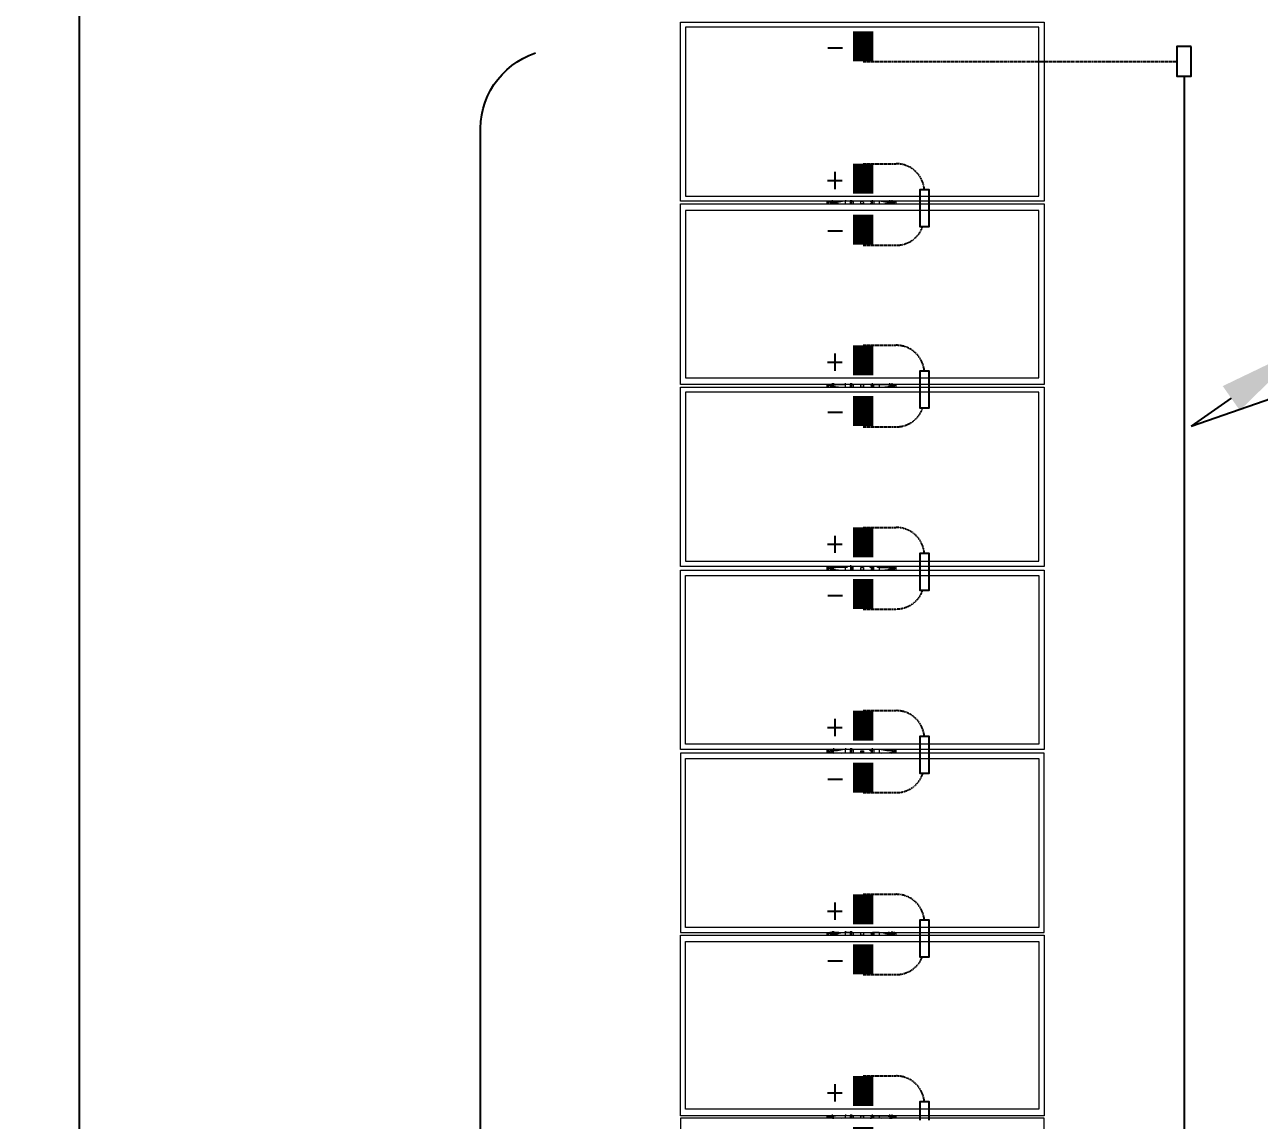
# Model space of a CAD drawing. Header units: feet. Extents: x -13743 to 68376, y -48 to 67763.
# Drawn here: x -226.5 to 81, y 66275.8 to 66548.6 of the extents above; entities that cross this region are included whole.
import ezdxf
from ezdxf import colors
from ezdxf.entities.mleader import LeaderData, LeaderLine
from ezdxf.lldxf.tags import DXFTag
from ezdxf.math import Vec2, Vec3

# ---------------------------------------------------------------- set-up
doc = ezdxf.new("R2010")
doc.units = ezdxf.units.FT
doc.header["$MEASUREMENT"] = 0
doc.linetypes.add('HIDDEN', pattern=[0.375, 0.25, -0.125])
for name, color, linetype in [('E-DC HARNESS-NEG', 170, 'DC HARNESS CABLE'), ('E-HARN-COMP', 8, 'Continuous'), ('E-TRNK-CABL-NEG', 6, 'HIDDEN'), ('E-TRUNK-CABLE-POS', 6, 'HIDDEN'), ('G-ANNO-TEXT', 1, 'Continuous'), ('Polarity-Text', 7, 'Continuous')]:
    doc.layers.add(name, color=color, linetype=linetype)
doc.styles.add('NEI-A', font='arial.ttf')
doc.styles.get("Standard").update_dxf_attribs({"font": 'arial.ttf'})
tags = doc.linetypes.add('DC HARNESS CABLE', pattern='A,0.5,-0.2,["DH",Standard,S=0.1,R=0,X=-0.1,Y=-0.05],-0.2', length=0.9).pattern_tags.tags
tags[6] = DXFTag(74, 10)

# ---------------------------------------------------------------- blocks, each defined once
blk = doc.blocks.new('A$C4742fff2')
at = {"lineweight": 5}
for points in [[(11.8462, 0), (12.0778, 0), (12.0778, 0.4666), (11.8462, 0.4666)], [(12.0812, 0.4666), (12.3128, 0.4666), (12.3128, 0), (12.0812, 0)], [(12.0895, 0.0067), (12.0895, 0.46), (12.3045, 0.46), (12.3045, 0.0067)], [(12.3162, 0.4666), (12.3162, 0), (12.5462, 0), (12.5462, 0.4666)], [(12.3228, 0.46), (12.5395, 0.46), (12.5395, 0.0067), (12.3228, 0.0067)], [(12.7811, 0), (12.5512, 0), (12.5512, 0.4666), (12.7811, 0.4666)], [(12.5578, 0.0067), (12.5578, 0.46), (12.7745, 0.46), (12.7745, 0.0067)], [(13.0161, 0), (12.7861, 0), (12.7861, 0.4666), (13.0161, 0.4666)], [(13.0095, 0.46), (12.7928, 0.46), (12.7928, 0.0067), (13.0095, 0.0067)], [(13.0195, 0.4666), (13.2511, 0.4666), (13.2511, 0), (13.0195, 0)], [(13.2428, 0.46), (13.0278, 0.46), (13.0278, 0.0067), (13.2428, 0.0067)], [(13.2545, 0.4666), (13.4845, 0.4666), (13.4845, 0), (13.2545, 0)], [(13.4778, 0.46), (13.2611, 0.46), (13.2611, 0.0067), (13.4778, 0.0067)], [(12.0795, 0.235), (12.0812, 0.235), (12.0812, 0.2317), (12.0778, 0.2317), (12.0778, 0.2333), (12.0778, 0.235)], [(12.3145, 0.235), (12.3162, 0.235), (12.3162, 0.2317), (12.3128, 0.2317), (12.3128, 0.2333), (12.3128, 0.235)], [(12.5478, 0.235), (12.5495, 0.235), (12.5495, 0.2317), (12.5478, 0.2317), (12.5478, 0.2333), (12.5462, 0.2333), (12.5478, 0.2333)], [(12.7828, 0.235), (12.7845, 0.235), (12.7845, 0.2317), (12.7811, 0.2317), (12.7811, 0.2333), (12.7811, 0.235)], [(13.0178, 0.235), (13.0195, 0.235), (13.0195, 0.2317), (13.0161, 0.2317), (13.0161, 0.2333), (13.0161, 0.235)], [(13.2528, 0.235), (13.2545, 0.235), (13.2545, 0.2333), (13.2528, 0.2317), (13.2511, 0.2317), (13.2511, 0.2333), (13.2511, 0.235)]]:
    blk.add_lwpolyline(points, close=True, dxfattribs=at)
for points in [[(12.0778, 0.2783), (12.0812, 0.2783)], [(12.0828, 0.255), (12.0812, 0.255), (12.0812, 0.265), (12.0795, 0.275), (12.0812, 0.275), (12.0795, 0.275), (12.0795, 0.2733), (12.0812, 0.2733), (12.0812, 0.2717), (12.0812, 0.27)], [(12.0795, 0.2733), (12.0795, 0.27)], [(12.3128, 0.2783), (12.3162, 0.2783)], [(12.3162, 0.27), (12.3162, 0.2717), (12.3145, 0.2733), (12.3145, 0.275), (12.3162, 0.275)], [(12.3178, 0.255), (12.3162, 0.255), (12.3162, 0.2567), (12.3145, 0.265), (12.3145, 0.275)], [(12.3145, 0.2733), (12.3145, 0.27)], [(12.5462, 0.2783), (12.5512, 0.2783)], [(12.5478, 0.275), (12.5495, 0.275), (12.5495, 0.2717), (12.5512, 0.27)], [(12.5478, 0.275), (12.5495, 0.275), (12.5478, 0.275)], [(12.5478, 0.2733), (12.5478, 0.27)], [(12.5528, 0.255), (12.5512, 0.255), (12.5512, 0.2567), (12.5495, 0.265), (12.5495, 0.275)], [(12.7811, 0.2783), (12.7861, 0.2783)], [(12.7861, 0.255), (12.7845, 0.255), (12.7845, 0.265), (12.7828, 0.275), (12.7845, 0.275), (12.7828, 0.275), (12.7845, 0.2733), (12.7845, 0.2717), (12.7845, 0.27)], [(12.7828, 0.2733), (12.7828, 0.27)], [(13.0161, 0.2783), (13.0195, 0.2783)], [(13.0195, 0.27), (13.0195, 0.2717), (13.0195, 0.2733), (13.0178, 0.2733), (13.0178, 0.275), (13.0195, 0.275), (13.0178, 0.275), (13.0195, 0.265), (13.0195, 0.255), (13.0211, 0.255)], [(13.0178, 0.2733), (13.0178, 0.27)], [(13.2511, 0.2783), (13.2545, 0.2783)], [(13.2511, 0.2733), (13.2511, 0.27)], [(13.2545, 0.27), (13.2545, 0.2717), (13.2528, 0.2717), (13.2528, 0.275), (13.2545, 0.275)], [(13.2561, 0.255), (13.2545, 0.255), (13.2545, 0.2567), (13.2528, 0.265), (13.2528, 0.275)], [(12.0828, 0.2483), (12.0812, 0.2483), (12.0812, 0.255)], [(12.3178, 0.2483), (12.3162, 0.2483), (12.3162, 0.255)], [(12.5528, 0.2483), (12.5512, 0.2483), (12.5512, 0.255)], [(12.7878, 0.2483), (12.7861, 0.2483), (12.7861, 0.2517), (12.7845, 0.2533), (12.7845, 0.255)], [(13.0211, 0.2483), (13.0195, 0.2483), (13.0195, 0.255)], [(13.2561, 0.2483), (13.2545, 0.2483), (13.2545, 0.255)], [(12.0778, 0.2483), (12.0812, 0.2483)], [(12.0778, 0.2467), (12.0812, 0.2467), (12.0828, 0.2467)], [(12.0812, 0.2467), (12.0812, 0.245), (12.0778, 0.245)], [(12.3128, 0.2483), (12.3162, 0.2483)], [(12.3128, 0.2467), (12.3162, 0.2467), (12.3178, 0.2467)], [(12.3162, 0.2467), (12.3162, 0.245), (12.3128, 0.245)], [(12.5462, 0.2483), (12.5512, 0.2483)], [(12.5462, 0.2467), (12.5512, 0.2467), (12.5528, 0.2467)], [(12.5512, 0.2467), (12.5512, 0.245), (12.5462, 0.245)], [(12.7861, 0.2483), (12.7845, 0.2483), (12.7811, 0.2483)], [(12.7811, 0.2467), (12.7845, 0.2467), (12.7861, 0.2467)], [(12.7811, 0.245), (12.7845, 0.245), (12.7861, 0.245)], [(12.7845, 0.245), (12.7845, 0.2467)], [(13.0161, 0.2483), (13.0195, 0.2483)], [(13.0161, 0.2467), (13.0195, 0.2467), (13.0211, 0.2467)], [(13.0195, 0.2467), (13.0195, 0.245), (13.0161, 0.245)], [(13.2511, 0.2483), (13.2545, 0.2483)], [(13.2511, 0.2467), (13.2545, 0.2467), (13.2561, 0.2467)], [(13.2545, 0.2467), (13.2545, 0.245), (13.2511, 0.245)], [(12.0778, 0.2233), (12.0778, 0.2217), (12.0812, 0.2217), (12.0812, 0.2233), (12.0812, 0.22), (12.0812, 0.2183)], [(12.3128, 0.2233), (12.3128, 0.2217), (12.3145, 0.2217), (12.3162, 0.2233), (12.3162, 0.22)], [(12.5462, 0.2233), (12.5478, 0.2217), (12.5495, 0.2217), (12.5495, 0.2233), (12.5512, 0.2233), (12.5512, 0.22), (12.5512, 0.2183)], [(12.7811, 0.2233), (12.7811, 0.2217), (12.7845, 0.2217), (12.7845, 0.2233), (12.7861, 0.2233)], [(12.7845, 0.22), (12.7845, 0.2233)], [(13.0161, 0.2233), (13.0161, 0.2217), (13.0195, 0.2217), (13.0195, 0.2233), (13.0195, 0.22), (13.0195, 0.2183)], [(13.2528, 0.1933), (13.2528, 0.2017), (13.2545, 0.2117), (13.2545, 0.2183), (13.2545, 0.22), (13.2545, 0.2233), (13.2528, 0.2217), (13.2511, 0.2217), (13.2511, 0.2233)], [(12.0778, 0.22), (12.0812, 0.22), (12.0828, 0.22)], [(12.0778, 0.2183), (12.0812, 0.2183), (12.0812, 0.2117), (12.0812, 0.2017), (12.0795, 0.195), (12.0795, 0.1933), (12.0812, 0.1933)], [(12.3162, 0.1983), (12.3162, 0.195), (12.3145, 0.1933), (12.3145, 0.1917), (12.3145, 0.1933), (12.3145, 0.2017), (12.3162, 0.2117), (12.3162, 0.2183), (12.3162, 0.22), (12.3128, 0.22)], [(12.3162, 0.2183), (12.3128, 0.2183)], [(12.5462, 0.22), (12.5512, 0.22), (12.5528, 0.22)], [(12.5478, 0.1967), (12.5478, 0.1933), (12.5495, 0.1933), (12.5495, 0.2017), (12.5512, 0.2117), (12.5512, 0.2183), (12.5462, 0.2183)], [(12.7845, 0.2117), (12.7845, 0.2133), (12.7861, 0.215), (12.7861, 0.2183), (12.7861, 0.22), (12.7845, 0.22), (12.7811, 0.22)], [(12.7811, 0.2183), (12.7845, 0.2183), (12.7861, 0.2183)], [(12.7861, 0.2117), (12.7845, 0.2117), (12.7845, 0.2017), (12.7828, 0.195), (12.7828, 0.1933), (12.7845, 0.1933)], [(13.0161, 0.22), (13.0195, 0.22), (13.0211, 0.22)], [(13.0161, 0.2183), (13.0195, 0.2183), (13.0195, 0.2117), (13.0195, 0.2017), (13.0178, 0.195), (13.0178, 0.1933), (13.0195, 0.1933)], [(13.2511, 0.22), (13.2545, 0.22), (13.2561, 0.22)], [(13.2545, 0.2183), (13.2511, 0.2183)], [(12.0812, 0.1983), (12.0812, 0.195), (12.0812, 0.1933), (12.0795, 0.1933), (12.0795, 0.1917), (12.0812, 0.1917)], [(12.0795, 0.1967), (12.0795, 0.1933), (12.0795, 0.1917)], [(12.3145, 0.1967), (12.3145, 0.1933), (12.3162, 0.1933)], [(12.3145, 0.1917), (12.3162, 0.1917)], [(12.5512, 0.1983), (12.5495, 0.195), (12.5495, 0.1917), (12.5478, 0.1917), (12.5478, 0.1933)], [(12.7845, 0.1983), (12.7845, 0.195), (12.7845, 0.1933), (12.7828, 0.1933), (12.7828, 0.1917), (12.7828, 0.1933), (12.7828, 0.1967)], [(13.0195, 0.1983), (13.0195, 0.195), (13.0195, 0.1933), (13.0178, 0.1933), (13.0178, 0.1917), (13.0195, 0.1917)], [(13.0178, 0.1967), (13.0178, 0.1933), (13.0178, 0.1917)], [(13.2511, 0.1967), (13.2511, 0.1933)], [(13.2528, 0.1917), (13.2528, 0.195), (13.2545, 0.195), (13.2545, 0.1983)], [(13.2545, 0.1933), (13.2528, 0.1933), (13.2528, 0.1917), (13.2545, 0.1917)], [(12.0778, 0.19), (12.0812, 0.19)], [(12.3128, 0.19), (12.3162, 0.19)], [(12.5462, 0.19), (12.5512, 0.19)], [(12.7811, 0.19), (12.7861, 0.19)], [(13.0161, 0.19), (13.0195, 0.19)], [(13.2511, 0.19), (13.2545, 0.19)]]:
    blk.add_lwpolyline(points, dxfattribs=at)
at = {"color": 8, "lineweight": 5, "true_color": 0x808080}
for points in [[(12.0778, 0.2767), (12.0812, 0.2767)], [(12.0812, 0.2733), (12.0812, 0.275), (12.0795, 0.275), (12.0778, 0.26)], [(12.0778, 0.2717), (12.0778, 0.27), (12.0778, 0.2717), (12.0795, 0.2717)], [(12.0795, 0.2733), (12.0795, 0.2733)], [(12.0812, 0.2633), (12.0812, 0.2717), (12.0828, 0.2717)], [(12.0812, 0.2667), (12.0812, 0.27)], [(12.3128, 0.2767), (12.3162, 0.2767)], [(12.3162, 0.2733), (12.3162, 0.275), (12.3145, 0.275), (12.3128, 0.26)], [(12.3128, 0.2717), (12.3128, 0.27), (12.3128, 0.2717), (12.3145, 0.2717)], [(12.3145, 0.2733), (12.3145, 0.2733)], [(12.3162, 0.2633), (12.3162, 0.2717), (12.3178, 0.2717)], [(12.3162, 0.2667), (12.3162, 0.27), (12.3178, 0.27)], [(12.5462, 0.2767), (12.5512, 0.2767)], [(12.5478, 0.275), (12.5462, 0.26)], [(12.5478, 0.2717), (12.5462, 0.27), (12.5478, 0.2717), (12.5462, 0.2717)], [(12.5478, 0.2733), (12.5478, 0.2733)], [(12.5512, 0.2733), (12.5512, 0.275), (12.5495, 0.275)], [(12.5512, 0.2717), (12.5495, 0.2717), (12.5495, 0.27), (12.5512, 0.2633)], [(12.5512, 0.2667), (12.5512, 0.27), (12.5528, 0.27)], [(12.7811, 0.2767), (12.7861, 0.2767)], [(12.7861, 0.2733), (12.7861, 0.275), (12.7828, 0.275), (12.7811, 0.26)], [(12.7811, 0.2717), (12.7811, 0.27), (12.7811, 0.2717), (12.7828, 0.2717)], [(12.7828, 0.2733), (12.7828, 0.2733)], [(12.7861, 0.2717), (12.7845, 0.2717), (12.7845, 0.27), (12.7861, 0.2633)], [(12.7861, 0.27), (12.7845, 0.27), (12.7861, 0.2683), (12.7861, 0.2667)], [(13.0161, 0.2767), (13.0195, 0.2767)], [(13.0195, 0.2733), (13.0195, 0.275), (13.0178, 0.275), (13.0161, 0.26)], [(13.0161, 0.2717), (13.0161, 0.2717)], [(13.0178, 0.2733), (13.0178, 0.2733)], [(13.0195, 0.2633), (13.0195, 0.2717), (13.0211, 0.2717)], [(13.0195, 0.2667), (13.0195, 0.27), (13.0211, 0.27)], [(13.2511, 0.2767), (13.2545, 0.2767)], [(13.2545, 0.2733), (13.2545, 0.275), (13.2528, 0.275), (13.2511, 0.26)], [(13.2511, 0.2733), (13.2511, 0.2733)], [(13.2511, 0.2717), (13.2511, 0.27), (13.2511, 0.2717), (13.2528, 0.2717)], [(13.2545, 0.2633), (13.2545, 0.2717), (13.2561, 0.2717)], [(13.2545, 0.2667), (13.2545, 0.27)], [(12.0778, 0.255), (12.0812, 0.255)], [(12.3128, 0.255), (12.3162, 0.255)], [(12.5462, 0.255), (12.5512, 0.255)], [(12.7811, 0.255), (12.7845, 0.255)], [(13.0161, 0.255), (13.0195, 0.255)], [(13.2511, 0.255), (13.2545, 0.255)], [(12.0812, 0.2117), (12.0778, 0.2117)], [(12.0778, 0.2083), (12.0795, 0.1933)], [(12.3162, 0.2117), (12.3128, 0.2117)], [(12.3128, 0.2083), (12.3145, 0.1933)], [(12.5512, 0.2117), (12.5462, 0.2117)], [(12.5462, 0.2083), (12.5478, 0.1933)], [(12.7845, 0.2117), (12.7811, 0.2117)], [(12.7811, 0.2083), (12.7828, 0.1933)], [(13.0195, 0.2117), (13.0161, 0.2117)], [(13.0161, 0.2083), (13.0178, 0.1933)], [(13.2545, 0.2117), (13.2511, 0.2117)], [(13.2511, 0.2083), (13.2528, 0.1933)], [(12.0778, 0.1983), (12.0778, 0.195), (12.0778, 0.1967)], [(12.0795, 0.1917), (12.0812, 0.1917), (12.0812, 0.1933)], [(12.0795, 0.1933), (12.0795, 0.1933)], [(12.0812, 0.205), (12.0812, 0.195), (12.0828, 0.195)], [(12.0828, 0.1983), (12.0812, 0.1983), (12.0812, 0.2)], [(12.3128, 0.1983), (12.3128, 0.195), (12.3128, 0.1967)], [(12.3145, 0.1917), (12.3162, 0.1917), (12.3162, 0.1933)], [(12.3145, 0.1933), (12.3145, 0.1933)], [(12.3162, 0.205), (12.3162, 0.195), (12.3178, 0.195)], [(12.3162, 0.1983), (12.3162, 0.2)], [(12.5478, 0.195), (12.5462, 0.1983)], [(12.5462, 0.1967), (12.5478, 0.195), (12.5462, 0.195)], [(12.5478, 0.1933), (12.5478, 0.1933)], [(12.5512, 0.195), (12.5495, 0.195), (12.5495, 0.1967), (12.5512, 0.205)], [(12.5495, 0.1917), (12.5512, 0.1917), (12.5512, 0.1933)], [(12.5512, 0.1983), (12.5512, 0.2)], [(12.7811, 0.1983), (12.7811, 0.195), (12.7811, 0.1967)], [(12.7828, 0.1917), (12.7845, 0.1917), (12.7861, 0.1933)], [(12.7828, 0.1933), (12.7828, 0.1933)], [(12.7861, 0.195), (12.7845, 0.195), (12.7845, 0.1967), (12.7861, 0.205)], [(12.7861, 0.1983), (12.7845, 0.1983), (12.7861, 0.1983), (12.7861, 0.2)], [(13.0161, 0.1967), (13.0161, 0.195), (13.0161, 0.1983)], [(13.0161, 0.195), (13.0161, 0.195)], [(13.0178, 0.1917), (13.0195, 0.1917), (13.0195, 0.1933)], [(13.0178, 0.1933), (13.0178, 0.1933)], [(13.0195, 0.205), (13.0195, 0.195), (13.0211, 0.195)], [(13.0211, 0.1983), (13.0195, 0.1983), (13.0195, 0.2)], [(13.2511, 0.1983), (13.2511, 0.195), (13.2511, 0.1967)], [(13.2511, 0.1933), (13.2511, 0.1933)], [(13.2528, 0.1917), (13.2545, 0.1917), (13.2545, 0.1933)], [(13.2545, 0.205), (13.2545, 0.195), (13.2561, 0.195)], [(13.2561, 0.1983), (13.2545, 0.1983), (13.2545, 0.2)], [(12.0778, 0.19), (12.0812, 0.19)], [(12.3128, 0.19), (12.3162, 0.19)], [(12.5462, 0.19), (12.5512, 0.19)], [(12.7811, 0.19), (12.7861, 0.19)], [(13.0161, 0.19), (13.0195, 0.19)], [(13.2511, 0.19), (13.2545, 0.19)]]:
    blk.add_lwpolyline(points, dxfattribs=at)
blk.add_lwpolyline([(13.0161, 0.2717), (13.0161, 0.27)], close=True, dxfattribs=at)

msp = doc.modelspace()

# ---------------------------------------------------------------- linework, layer by layer
at = {"layer": 'E-DC HARNESS-NEG', "ltscale": 0.5}
msp.add_lwpolyline([(62.26, 66535.74), (62.26, 65867.73)], dxfattribs=at)
at = {"layer": 'E-HARN-COMP', "const_width": 5}
for points in [[(-17.69, 66539.42), (-17.69, 66546.88)], [(-17.69, 66506.49), (-17.69, 66513.95)], [(-17.69, 66493.81), (-17.69, 66501.27)], [(-17.69, 66461.28), (-17.69, 66468.74)], [(-17.69, 66448.68), (-17.69, 66456.14)], [(-17.69, 66415.92), (-17.69, 66423.38)], [(-17.69, 66403.07), (-17.69, 66410.53)], [(-17.69, 66370.31), (-17.69, 66377.77)], [(-17.69, 66357.34), (-17.69, 66364.79)], [(-17.69, 66324.58), (-17.69, 66332.03)], [(-17.69, 66312.1), (-17.69, 66319.55)], [(-17.69, 66279.34), (-17.69, 66286.8)], [(-17.69, 66266.62), (-17.69, 66274.07)]]:
    msp.add_lwpolyline(points, dxfattribs=at)
at = {"layer": 'E-HARN-COMP'}
msp.add_lwpolyline([(64.01, 66543.17), (60.4, 66543.17), (60.4, 66535.71), (64.01, 66535.71)], close=True, dxfattribs=at)
for points in [[(-1.28, 66502.91), (-1.28, 66507.47), (-3.61, 66507.47), (-3.61, 66502.91)], [(-3.61, 66502.91), (-3.61, 66498.35), (-1.28, 66498.35), (-1.28, 66502.91)], [(-1.28, 66457.7), (-1.28, 66462.26), (-3.61, 66462.26), (-3.61, 66457.7)], [(-3.61, 66457.7), (-3.61, 66453.14), (-1.28, 66453.14), (-1.28, 66457.7)], [(-1.28, 66412.34), (-1.28, 66416.91), (-3.61, 66416.91), (-3.61, 66412.34)], [(-3.61, 66412.34), (-3.61, 66407.78), (-1.28, 66407.78), (-1.28, 66412.34)], [(-1.28, 66366.73), (-1.28, 66371.29), (-3.61, 66371.29), (-3.61, 66366.73)], [(-3.61, 66366.73), (-3.61, 66362.17), (-1.28, 66362.17), (-1.28, 66366.73)], [(-1.28, 66321), (-1.28, 66325.56), (-3.61, 66325.56), (-3.61, 66321)], [(-3.61, 66321), (-3.61, 66316.43), (-1.28, 66316.43), (-1.28, 66321)], [(-1.28, 66275.76), (-1.28, 66280.32), (-3.61, 66280.32), (-3.61, 66275.76)]]:
    msp.add_lwpolyline(points, dxfattribs=at)
at = {"layer": 'E-TRNK-CABL-NEG', "ltscale": 0.1}
msp.add_lwpolyline([(-17.69, 66539.44), (60.4, 66539.44)], dxfattribs=at)
for points in [[(-17.69, 66493.64), (-9.46, 66493.64, 0.318834), (-2.82, 66498.35, 0.318834)], [(-17.69, 66448.43), (-9.46, 66448.43, 0.318834), (-2.82, 66453.14, 0.318834)], [(-17.69, 66403.07), (-9.46, 66403.07, 0.318834), (-2.82, 66407.78, 0.318834)], [(-17.69, 66357.34), (-9.46, 66357.34, 0.323954), (-2.78, 66362.17, 0.323954)], [(-17.69, 66312.04), (-9.46, 66312.04, 0.305811), (-2.94, 66316.43, 0.305811)]]:
    msp.add_lwpolyline(points, format="xyb", dxfattribs=at)
at = {"layer": 'E-TRUNK-CABLE-POS', "ltscale": 0.1}
for points in [[(-17.69, 66513.95), (-9.46, 66513.95, -0.391396), (-2.45, 66507.47, -0.391396)], [(-17.69, 66468.74), (-9.46, 66468.74, -0.391396), (-2.45, 66462.26, -0.391396)], [(-17.69, 66423.38), (-9.46, 66423.38, -0.391396), (-2.45, 66416.91, -0.391396)], [(-17.69, 66377.77), (-9.46, 66377.77, -0.391396), (-2.45, 66371.29, -0.391396)], [(-17.69, 66332.03), (-9.46, 66332.03, -0.391396), (-2.45, 66325.56, -0.391396)], [(-17.69, 66286.8), (-9.46, 66286.8, -0.391396), (-2.45, 66280.32, -0.391396)]]:
    msp.add_lwpolyline(points, format="xyb", dxfattribs=at)
at = {"layer": 'G-ANNO-TEXT', "flags": 128}
for points in [[(-199.17, 63942.19, -0.427062), (-213.39, 63958.01), (-212.82, 65829.2, 0.298343), (-226.46, 65847.71, 0.298343), (-212.82, 65866.22), (-212.82, 67752.07, -0.354962), (-199.17, 67762.56)], [(-99.31, 65150.81, -0.298343), (-112.95, 65169.32), (-112.95, 65829.2, 0.298343), (-126.6, 65847.71, 0.298343), (-112.95, 65866.22), (-112.95, 66521.1, -0.340759), (-99.31, 66541.52)]]:
    msp.add_lwpolyline(points, format="xyb", dxfattribs=at)
at = {"layer": 'Polarity-Text'}
for p, q in [((-26.47, 66542.82), (-22.85, 66542.82)), ((-24.74, 66511.89), (-24.74, 66507.62)), ((-26.55, 66509.75), (-22.93, 66509.75)), ((-26.47, 66497.21), (-22.85, 66497.21)), ((-26.55, 66464.54), (-22.93, 66464.54)), ((-24.74, 66466.68), (-24.74, 66462.41)), ((-26.47, 66452.08), (-22.85, 66452.08)), ((-24.74, 66421.32), (-24.74, 66417.05)), ((-26.55, 66419.18), (-22.93, 66419.18)), ((-26.47, 66406.47), (-22.85, 66406.47)), ((-24.74, 66375.71), (-24.74, 66371.44)), ((-26.55, 66373.57), (-22.93, 66373.57)), ((-26.47, 66360.73), (-22.85, 66360.73)), ((-24.74, 66329.98), (-24.74, 66325.7)), ((-26.55, 66327.84), (-22.93, 66327.84)), ((-26.47, 66315.5), (-22.85, 66315.5)), ((-26.55, 66282.6), (-22.93, 66282.6)), ((-24.74, 66284.74), (-24.74, 66280.46))]:
    msp.add_line(p, q, dxfattribs=at)

# ---------------------------------------------------------------- block references
at = {"xscale": 194.04614304, "yscale": 194.04614304, "zscale": 194.04614304, "rotation": 90}
msp.add_blockref('A$C4742fff2', (27.37, 63932.6), dxfattribs=at)

# ---------------------------------------------------------------- leaders
at = {"layer": 'G-ANNO-TEXT'}
ml = msp.add_multileader_mtext('Standard', dxfattribs=at)
ml.set_content('(TYP.) BLA HARNESS CONNECTORS', color=256, style='NEI-A')
ml.set_leader_properties()
ml.build(insert=Vec2(0, 0))
ml.multileader.update_dxf_attribs({"dogleg_length": 0.36, "arrow_head_size": 22.51})
ctx = ml.context
ctx.base_point, ctx.char_height, ctx.arrow_head_size, ctx.landing_gap_size, ctx.plane_origin = Vec3(188.13, 66475.84), 20, 22.51, 23.05, Vec3(6555.42, 60545.48)
notes = []
notes.append((ctx, [(0, (1, 1, 0), (142.03, 66475.84), (1, 0), 46.1, [(0, [(92.41, 66468.46), (64.01, 66448.57)], 0, [])])]))
ctx.mtext.insert, ctx.mtext.width, ctx.mtext.flow_direction = Vec3(211.18, 66488.78), 489.3132, 5
ctx.mtext.has_bg_fill, ctx.mtext.bg_color, ctx.mtext.bg_scale_factor, ctx.mtext.bg_transparency, ctx.mtext.use_window_bg_color = 1, -1073741824, 1.5, 0, 1
for ctx, leaders in notes:
    for number, flags, end, landing, length, lines in leaders:
        leader = LeaderData()
        leader.index, (leader.has_last_leader_line, leader.has_dogleg_vector, leader.attachment_direction) = number, flags
        leader.last_leader_point, leader.dogleg_vector, leader.dogleg_length = Vec3(end), Vec3(landing), length
        for number, points, colour, breaks in lines:
            line = LeaderLine()
            line.index, line.vertices, line.color, line.breaks = number, Vec3.list(points), colors.encode_raw_color(colour), breaks
            leader.lines.append(line)
        ctx.leaders.append(leader)

doc.saveas('drawing.dxf')
